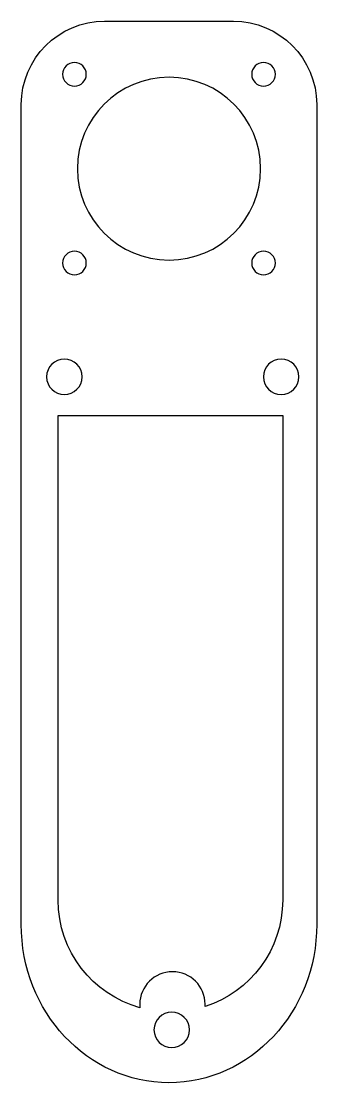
# Model space of a CAD drawing. Extents: x 0 to 25, y 0 to 90.
import ezdxf

# ---------------------------------------------------------------- set-up
doc = ezdxf.new("R2010")
doc.units = 0
doc.layers.add('LAYER_1', color=7, linetype='CONTINUOUS')

# ---------------------------------------------------------------- blocks, each defined once
blk = doc.blocks.new('BLOCK_2')
at = {"layer": 'LAYER_1', "color": 7}
for points in [[(5.5, 85.498), (5.5, 84.946), (5.053, 84.498), (4.501, 84.498), (3.948, 84.498), (3.501, 84.946), (3.501, 85.498), (3.501, 86.05), (3.948, 86.498), (4.501, 86.498), (5.053, 86.498), (5.5, 86.05), (5.5, 85.498)], [(21.5, 85.498), (21.5, 84.946), (21.053, 84.498), (20.5, 84.498), (19.948, 84.498), (19.501, 84.946), (19.501, 85.498), (19.501, 86.05), (19.948, 86.498), (20.5, 86.498), (21.053, 86.498), (21.5, 86.05), (21.5, 85.498)], [(20.252, 77.498), (20.252, 73.218), (16.782, 69.748), (12.502, 69.748), (8.222, 69.748), (4.752, 73.218), (4.752, 77.498), (4.752, 81.778), (8.222, 85.248), (12.502, 85.248), (16.782, 85.248), (20.252, 81.778), (20.252, 77.498)], [(5.5, 69.498), (5.5, 68.946), (5.053, 68.498), (4.501, 68.498), (3.948, 68.498), (3.501, 68.946), (3.501, 69.498), (3.501, 70.05), (3.948, 70.498), (4.501, 70.498), (5.053, 70.498), (5.5, 70.05), (5.5, 69.498)], [(21.5, 69.498), (21.5, 68.946), (21.053, 68.498), (20.5, 68.498), (19.948, 68.498), (19.501, 68.946), (19.501, 69.498), (19.501, 70.05), (19.948, 70.498), (20.5, 70.498), (21.053, 70.498), (21.5, 70.05), (21.5, 69.498)]]:
    blk.add_open_spline(points, degree=3, knots=[0, 0, 0, 0, 1, 1, 1, 2, 2, 2, 3, 3, 3, 4, 4, 4, 4], dxfattribs=at)

msp = doc.modelspace()

# ---------------------------------------------------------------- linework, layer by layer
at = {"layer": 'LAYER_1', "color": 7}
for points, knots in [([(17.945, 89.998), (17.945, 89.998), (7.056, 89.998), (7.056, 89.998), (3.159, 89.998), (0, 86.839), (0, 82.942), (0, 82.942), (0, 76.59), (0, 76.59), (0, 76.585), (0, 76.58), (0, 76.575), (0, 76.575), (0, 13.423), (0, 13.423), (0, 6.01), (5.596, 0), (12.5, 0), (19.403, 0), (25, 6.01), (25, 13.423), (25, 13.423), (25, 70.503), (25, 70.503), (25, 70.503), (25, 76.575), (25, 76.575), (25, 76.575), (25, 82.942), (25, 82.942), (25, 86.839), (21.842, 89.998), (17.945, 89.998)], [0, 0, 0, 0, 1, 1, 1, 2, 2, 2, 3, 3, 3, 4, 4, 4, 5, 5, 5, 6, 6, 6, 7, 7, 7, 8, 8, 8, 9, 9, 9, 10, 10, 10, 11, 11, 11, 11]), ([(3.12, 15.494), (3.12, 11.146), (6.043, 7.483), (10.03, 6.355), (10.03, 6.355), (10.03, 6.65), (10.03, 6.65), (10.03, 8.176), (11.268, 9.413), (12.794, 9.413), (14.32, 9.413), (15.557, 8.176), (15.557, 6.65), (15.557, 6.65), (15.557, 6.46), (15.557, 6.46), (19.366, 7.697), (22.12, 11.273), (22.12, 15.494), (22.12, 15.494), (22.12, 56.568), (22.12, 56.568), (22.12, 56.568), (3.12, 56.568), (3.12, 56.568), (3.12, 56.568), (3.12, 15.494), (3.12, 15.494)], [0, 0, 0, 0, 1, 1, 1, 2, 2, 2, 3, 3, 3, 4, 4, 4, 5, 5, 5, 6, 6, 6, 7, 7, 7, 8, 8, 8, 9, 9, 9, 9])]:
    msp.add_open_spline(points, degree=3, knots=knots, dxfattribs=at)
at = {"layer": 'LAYER_1', "color": 250}
for points in [[(3.646, 58.352), (2.817, 58.352), (2.146, 59.023), (2.146, 59.852), (2.146, 60.68), (2.817, 61.352), (3.646, 61.352), (4.474, 61.352), (5.146, 60.68), (5.146, 59.852), (5.146, 59.023), (4.474, 58.352), (3.646, 58.352)], [(21.991, 58.352), (21.163, 58.352), (20.491, 59.023), (20.491, 59.852), (20.491, 60.68), (21.163, 61.352), (21.991, 61.352), (22.819, 61.352), (23.491, 60.68), (23.491, 59.852), (23.491, 59.023), (22.819, 58.352), (21.991, 58.352)], [(12.73, 2.987), (11.902, 2.987), (11.23, 3.658), (11.23, 4.487), (11.23, 5.315), (11.902, 5.987), (12.73, 5.987), (13.559, 5.987), (14.231, 5.315), (14.231, 4.487), (14.231, 3.658), (13.559, 2.987), (12.73, 2.987)]]:
    msp.add_open_spline(points, degree=3, knots=[0, 0, 0, 0, 1, 1, 1, 2, 2, 2, 3, 3, 3, 4, 4, 4, 4], dxfattribs=at)

# ---------------------------------------------------------------- block references
at = {"layer": 'LAYER_1'}
msp.add_blockref('BLOCK_2', (0, 0), dxfattribs=at)

doc.saveas('drawing.dxf')
